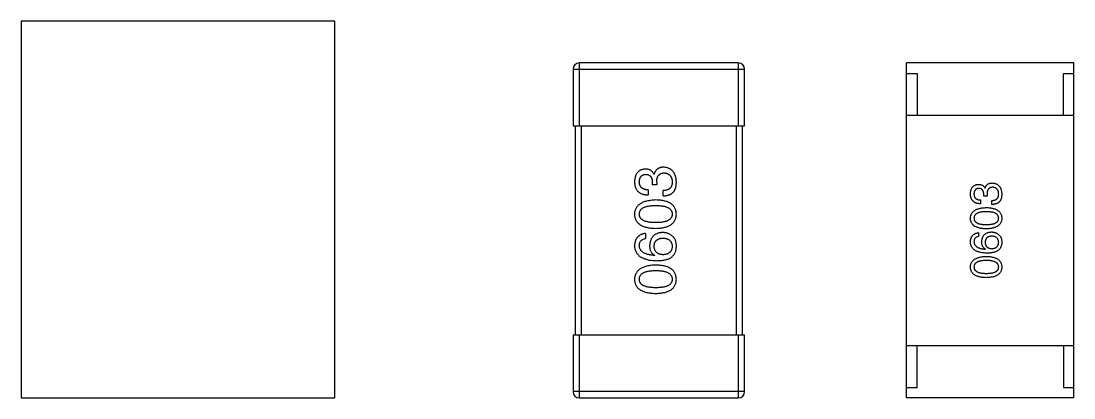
# Model space of a CAD drawing. Header units: millimetres. Extents: x 573 to 698, y 194 to 280.
# Drawn here: x 643.16 to 648.2, y 253.66 to 255.46 of the extents above; entities that cross this region are included whole.
import ezdxf

# ---------------------------------------------------------------- set-up
doc = ezdxf.new("R2010")
doc.units = ezdxf.units.MM
doc.header["$LTSCALE"] = 30.734
doc.layers.get('0').update_dxf_attribs({"linetype": 'CONTINUOUS'})

msp = doc.modelspace()

# ---------------------------------------------------------------- linework, layer by layer
at = {"color": 7, "linetype": 'Continuous'}
for p, q in [((643.161, 255.4557), (643.161, 253.6557)), ((644.661, 255.4557), (643.161, 255.4557)), ((644.661, 253.6557), (644.661, 255.4557)), ((645.831, 254.9558), (645.831, 255.2558)), ((646.591, 255.2558), (645.831, 255.2558)), ((646.591, 255.2558), (646.591, 254.9558)), ((647.3961, 253.6559), (647.3961, 255.2559)), ((648.1961, 255.2559), (647.3961, 255.2559)), ((648.1961, 253.6559), (648.1961, 255.2559)), ((645.801, 255.2258), (645.801, 254.9558)), ((645.801, 255.2258), (646.621, 255.2258)), ((646.621, 254.9558), (646.621, 255.2258)), ((647.3961, 255.2059), (647.4461, 255.2059)), ((647.4461, 255.2059), (647.4461, 255.0059)), ((648.1461, 255.0059), (648.1461, 255.2059)), ((648.1461, 255.2059), (648.1961, 255.2059)), ((647.3961, 255.0059), (648.1961, 255.0059)), ((645.801, 254.9558), (646.621, 254.9558)), ((645.811, 254.9558), (645.811, 253.9558)), ((645.841, 253.9558), (645.841, 254.9558)), ((646.581, 254.9558), (646.581, 253.9558)), ((646.611, 253.9558), (646.611, 254.9558)), ((646.1876, 254.7249), (646.1887, 254.7249)), ((646.18, 254.6735), (646.18, 254.6866)), ((646.2007, 254.6735), (646.18, 254.6735)), ((646.2007, 254.6855), (646.2007, 254.6735)), ((646.1592, 254.6495), (646.1592, 254.6254)), ((646.2313, 254.6211), (646.2313, 254.6462)), ((647.7648, 254.6192), (647.7648, 254.629)), ((647.7706, 254.6577), (647.7714, 254.6577)), ((647.7804, 254.6282), (647.7804, 254.6192)), ((647.7493, 254.6012), (647.7493, 254.5831)), ((647.7804, 254.6192), (647.7648, 254.6192)), ((647.8034, 254.5798), (647.8034, 254.5987)), ((646.1472, 254.4413), (646.1472, 254.4173)), ((647.7402, 254.4451), (647.7402, 254.427)), ((646.1909, 254.3375), (646.1898, 254.3364)), ((647.7722, 254.3664), (647.773, 254.3672)), ((645.801, 253.9558), (645.801, 253.6858)), ((646.621, 253.9558), (645.801, 253.9558)), ((645.831, 253.6558), (645.831, 253.9558)), ((646.591, 253.9558), (646.591, 253.6558)), ((646.621, 253.6858), (646.621, 253.9558)), ((647.3961, 253.9059), (648.1961, 253.9059)), ((647.4461, 253.7059), (647.4461, 253.9059)), ((648.1461, 253.9059), (648.1461, 253.7059)), ((646.621, 253.6858), (645.801, 253.6858)), ((647.3961, 253.7059), (647.4461, 253.7059)), ((648.1461, 253.7059), (648.1961, 253.7059)), ((643.161, 253.6557), (644.661, 253.6557)), ((645.831, 253.6558), (646.591, 253.6558)), ((648.1961, 253.6559), (647.3961, 253.6559))]:
    msp.add_line(p, q, dxfattribs=at)
for centre, start, end in [((645.831, 255.2258), 90, 180), ((646.591, 255.2258), 0, 90), ((645.831, 253.6858), 180, 270), ((646.591, 253.6858), 270, 0)]:
    msp.add_arc(centre, 0.03, start, end, dxfattribs=at)
for points, knots in [([(646.1461, 254.7489), (646.1441, 254.7488), (646.1402, 254.7484), (646.1346, 254.7474), (646.1293, 254.7459), (646.1244, 254.7441), (646.1199, 254.7417), (646.1158, 254.739), (646.112, 254.7359), (646.1085, 254.7323), (646.1055, 254.7283), (646.1029, 254.7239), (646.1005, 254.7191), (646.0987, 254.7138), (646.0971, 254.7082), (646.0959, 254.7021), (646.095, 254.6956), (646.0948, 254.6911), (646.0947, 254.6888)], [0, 0, 0, 0, 0.067521, 0.132139, 0.193339, 0.252064, 0.309083, 0.364848, 0.420021, 0.475612, 0.532002, 0.589602, 0.649896, 0.712634, 0.778603, 0.848416, 0.922155, 1, 1, 1, 1]), ([(646.1177, 254.6877), (646.1177, 254.6891), (646.1178, 254.6918), (646.1183, 254.6956), (646.119, 254.6993), (646.1199, 254.7026), (646.121, 254.7058), (646.1224, 254.7087), (646.124, 254.7113), (646.1258, 254.7137), (646.1278, 254.7159), (646.1301, 254.7177), (646.1326, 254.7194), (646.1353, 254.7208), (646.1382, 254.7219), (646.1414, 254.7228), (646.1447, 254.7234), (646.1471, 254.7237), (646.1483, 254.7238)], [0, 0, 0, 0, 0.078051, 0.151197, 0.220412, 0.286742, 0.34933, 0.409464, 0.467368, 0.52298, 0.578639, 0.633998, 0.690142, 0.746855, 0.805868, 0.867776, 0.932345, 1, 1, 1, 1]), ([(646.1876, 254.7249), (646.1866, 254.7268), (646.1848, 254.7305), (646.1811, 254.7355), (646.1767, 254.7397), (646.1718, 254.7431), (646.1662, 254.7457), (646.16, 254.7476), (646.1533, 254.7487), (646.1485, 254.7489), (646.1461, 254.7489)], [0, 0, 0, 0, 0.125227, 0.244792, 0.361427, 0.478215, 0.59667, 0.722058, 0.856314, 1, 1, 1, 1]), ([(646.1483, 254.7238), (646.1495, 254.7237), (646.1519, 254.7236), (646.1554, 254.723), (646.1587, 254.7222), (646.1617, 254.7211), (646.1645, 254.7198), (646.1671, 254.7181), (646.1694, 254.7162), (646.1716, 254.714), (646.1734, 254.7115), (646.175, 254.7087), (646.1765, 254.7057), (646.1776, 254.7024), (646.1785, 254.6989), (646.1793, 254.695), (646.1798, 254.6909), (646.1799, 254.6881), (646.18, 254.6866)], [0, 0, 0, 0, 0.067741, 0.131599, 0.192143, 0.249977, 0.306453, 0.361639, 0.416449, 0.471489, 0.527582, 0.584873, 0.644974, 0.70814, 0.77492, 0.845909, 0.920585, 1, 1, 1, 1]), ([(646.2335, 254.7577), (646.2321, 254.7576), (646.2293, 254.7576), (646.2252, 254.7572), (646.2213, 254.7566), (646.2176, 254.7556), (646.2141, 254.7545), (646.2108, 254.7531), (646.2077, 254.7514), (646.2048, 254.7495), (646.2021, 254.7473), (646.1996, 254.7449), (646.1973, 254.7422), (646.1951, 254.7392), (646.1932, 254.736), (646.1914, 254.7325), (646.19, 254.7288), (646.1891, 254.7262), (646.1887, 254.7249)], [0, 0, 0, 0, 0.071215, 0.138707, 0.20396, 0.266995, 0.327734, 0.387609, 0.445602, 0.503345, 0.561136, 0.618597, 0.677672, 0.738255, 0.799989, 0.863961, 0.930555, 1, 1, 1, 1]), ([(646.2007, 254.6855), (646.2007, 254.6873), (646.2008, 254.6908), (646.2012, 254.6959), (646.2019, 254.7007), (646.2029, 254.7051), (646.2041, 254.7091), (646.2057, 254.7128), (646.2076, 254.7162), (646.2097, 254.7192), (646.2121, 254.7218), (646.2148, 254.7241), (646.2177, 254.7261), (646.221, 254.7276), (646.2246, 254.7288), (646.2284, 254.7297), (646.2325, 254.7303), (646.2353, 254.7303), (646.2368, 254.7303)], [0, 0, 0, 0, 0.082495, 0.159728, 0.232496, 0.300725, 0.365163, 0.425859, 0.483728, 0.538892, 0.592921, 0.646195, 0.699968, 0.754746, 0.811387, 0.870806, 0.933482, 1, 1, 1, 1]), ([(646.2947, 254.6866), (646.2946, 254.6894), (646.2943, 254.6947), (646.2934, 254.7024), (646.292, 254.7097), (646.2902, 254.7164), (646.2879, 254.7226), (646.2852, 254.7284), (646.282, 254.7336), (646.2784, 254.7383), (646.2743, 254.7425), (646.2698, 254.7462), (646.2649, 254.7495), (646.2594, 254.7521), (646.2536, 254.7543), (646.2473, 254.756), (646.2406, 254.7572), (646.2359, 254.7575), (646.2335, 254.7577)], [0, 0, 0, 0, 0.078078, 0.151942, 0.221594, 0.28726, 0.350176, 0.409768, 0.467648, 0.523784, 0.578904, 0.634014, 0.689819, 0.746826, 0.805875, 0.867063, 0.931764, 1, 1, 1, 1]), ([(646.2368, 254.7303), (646.2382, 254.7302), (646.2411, 254.73), (646.2452, 254.7293), (646.2491, 254.7283), (646.2527, 254.7269), (646.256, 254.7253), (646.2591, 254.7234), (646.2619, 254.7211), (646.2645, 254.7186), (646.2667, 254.7158), (646.2687, 254.7126), (646.2705, 254.7092), (646.2719, 254.7055), (646.2731, 254.7015), (646.274, 254.6972), (646.2747, 254.6925), (646.2749, 254.6894), (646.275, 254.6877)], [0, 0, 0, 0, 0.068514, 0.133941, 0.195994, 0.255362, 0.312994, 0.369441, 0.424687, 0.480522, 0.537148, 0.594801, 0.654411, 0.716817, 0.781981, 0.850498, 0.923306, 1, 1, 1, 1]), ([(646.0947, 254.6888), (646.0948, 254.6863), (646.0949, 254.6814), (646.0959, 254.6743), (646.0972, 254.6677), (646.099, 254.6616), (646.1013, 254.6559), (646.1042, 254.6507), (646.1075, 254.646), (646.1113, 254.6417), (646.1156, 254.638), (646.1204, 254.6347), (646.1257, 254.632), (646.1314, 254.6297), (646.1377, 254.6279), (646.1444, 254.6265), (646.1516, 254.6257), (646.1566, 254.6255), (646.1592, 254.6254)], [0, 0, 0, 0, 0.073232, 0.142595, 0.207997, 0.270074, 0.329156, 0.386529, 0.441846, 0.496976, 0.551877, 0.607941, 0.665637, 0.725446, 0.788542, 0.855101, 0.925196, 1, 1, 1, 1]), ([(646.1592, 254.6495), (646.1575, 254.6495), (646.1543, 254.6497), (646.1495, 254.6503), (646.1451, 254.651), (646.1411, 254.6522), (646.1373, 254.6536), (646.1339, 254.6553), (646.1308, 254.6573), (646.128, 254.6595), (646.1255, 254.6621), (646.1234, 254.6649), (646.1216, 254.668), (646.1202, 254.6714), (646.119, 254.6751), (646.1182, 254.6791), (646.1177, 254.6833), (646.1177, 254.6862), (646.1177, 254.6877)], [0, 0, 0, 0, 0.078134, 0.15164, 0.221358, 0.286689, 0.348614, 0.407697, 0.464247, 0.520153, 0.574432, 0.629291, 0.684538, 0.742032, 0.801329, 0.863637, 0.930123, 1, 1, 1, 1]), ([(646.275, 254.6877), (646.275, 254.6861), (646.275, 254.6829), (646.2744, 254.6783), (646.2736, 254.674), (646.2724, 254.67), (646.2709, 254.6663), (646.269, 254.6629), (646.2667, 254.6598), (646.2642, 254.657), (646.2612, 254.6546), (646.258, 254.6525), (646.2543, 254.6506), (646.2504, 254.6491), (646.2461, 254.6479), (646.2415, 254.647), (646.2365, 254.6464), (646.2331, 254.6463), (646.2313, 254.6462)], [0, 0, 0, 0, 0.071272, 0.13882, 0.201858, 0.262757, 0.320043, 0.376709, 0.431462, 0.486034, 0.541209, 0.597703, 0.65589, 0.717768, 0.782056, 0.850407, 0.92277, 1, 1, 1, 1]), ([(646.2881, 254.6506), (646.2887, 254.6517), (646.2898, 254.654), (646.2911, 254.6578), (646.2922, 254.6618), (646.2931, 254.6662), (646.2938, 254.6709), (646.2944, 254.6759), (646.2946, 254.6811), (646.2947, 254.6848), (646.2947, 254.6866)], [0, 0, 0, 0, 0.101955, 0.208983, 0.322698, 0.44339, 0.570851, 0.70629, 0.84885, 1, 1, 1, 1]), ([(647.7009, 254.6307), (647.701, 254.6324), (647.7011, 254.6357), (647.7018, 254.6406), (647.7027, 254.6452), (647.7039, 254.6494), (647.7053, 254.6533), (647.707, 254.657), (647.709, 254.6603), (647.7113, 254.6633), (647.7138, 254.666), (647.7167, 254.6683), (647.7198, 254.6703), (647.7232, 254.6721), (647.7269, 254.6735), (647.7308, 254.6746), (647.735, 254.6754), (647.7379, 254.6756), (647.7394, 254.6757)], [0, 0, 0, 0, 0.077845, 0.151584, 0.221397, 0.287366, 0.350104, 0.410398, 0.467998, 0.524388, 0.579979, 0.635152, 0.690917, 0.747936, 0.806661, 0.867861, 0.932479, 1, 1, 1, 1]), ([(647.7394, 254.6757), (647.7413, 254.6757), (647.7448, 254.6756), (647.7499, 254.6748), (647.7545, 254.6733), (647.7587, 254.6714), (647.7624, 254.6688), (647.7657, 254.6657), (647.7684, 254.6619), (647.7698, 254.6591), (647.7706, 254.6577)], [0, 0, 0, 0, 0.143686, 0.277942, 0.40333, 0.521785, 0.638573, 0.755208, 0.874773, 1, 1, 1, 1]), ([(647.7714, 254.6577), (647.7717, 254.6587), (647.7723, 254.6607), (647.7734, 254.6635), (647.7748, 254.666), (647.7762, 254.6685), (647.7778, 254.6707), (647.7795, 254.6727), (647.7814, 254.6746), (647.7834, 254.6762), (647.7856, 254.6776), (647.788, 254.6789), (647.7904, 254.6799), (647.7931, 254.6808), (647.7958, 254.6815), (647.7988, 254.6819), (647.8018, 254.6823), (647.8039, 254.6823), (647.805, 254.6823)], [0, 0, 0, 0, 0.069445, 0.136039, 0.200011, 0.261745, 0.322328, 0.381403, 0.438864, 0.496655, 0.554398, 0.612391, 0.672266, 0.733005, 0.79604, 0.861293, 0.928785, 1, 1, 1, 1]), ([(647.805, 254.6823), (647.8068, 254.6822), (647.8103, 254.6819), (647.8153, 254.681), (647.8201, 254.6798), (647.8244, 254.6781), (647.8285, 254.6761), (647.8322, 254.6737), (647.8356, 254.6709), (647.8387, 254.6678), (647.8414, 254.6642), (647.8438, 254.6603), (647.8458, 254.656), (647.8475, 254.6513), (647.8489, 254.6463), (647.8499, 254.6409), (647.8506, 254.6351), (647.8508, 254.6311), (647.8509, 254.629)], [0, 0, 0, 0, 0.068236, 0.132937, 0.194125, 0.253174, 0.310181, 0.365986, 0.421096, 0.476216, 0.532352, 0.590232, 0.649824, 0.71274, 0.778406, 0.848058, 0.921922, 1, 1, 1, 1]), ([(646.2313, 254.6211), (646.2331, 254.6211), (646.2366, 254.6212), (646.2417, 254.6217), (646.2466, 254.6224), (646.2512, 254.6233), (646.2556, 254.6244), (646.2598, 254.6256), (646.2637, 254.6272), (646.2674, 254.6289), (646.2708, 254.6309), (646.274, 254.633), (646.277, 254.6354), (646.2797, 254.638), (646.2822, 254.6408), (646.2844, 254.6439), (646.2865, 254.6471), (646.2876, 254.6494), (646.2881, 254.6506)], [0, 0, 0, 0, 0.078937, 0.154495, 0.226898, 0.296844, 0.363348, 0.427781, 0.48946, 0.549586, 0.607902, 0.664733, 0.720805, 0.776157, 0.831175, 0.886736, 0.943094, 1, 1, 1, 1]), ([(647.7493, 254.5831), (647.7473, 254.5832), (647.7436, 254.5833), (647.7382, 254.584), (647.7331, 254.5849), (647.7285, 254.5863), (647.7241, 254.588), (647.7202, 254.5901), (647.7166, 254.5925), (647.7133, 254.5954), (647.7105, 254.5985), (647.708, 254.6021), (647.7059, 254.606), (647.7041, 254.6102), (647.7027, 254.6148), (647.7018, 254.6198), (647.7011, 254.6251), (647.701, 254.6288), (647.7009, 254.6307)], [0, 0, 0, 0, 0.074804, 0.144899, 0.211458, 0.274554, 0.334363, 0.392059, 0.448123, 0.503024, 0.558154, 0.613471, 0.670844, 0.729926, 0.792003, 0.857405, 0.926768, 1, 1, 1, 1]), ([(647.7411, 254.6569), (647.7402, 254.6568), (647.7384, 254.6566), (647.7359, 254.6561), (647.7335, 254.6555), (647.7313, 254.6546), (647.7293, 254.6536), (647.7274, 254.6523), (647.7257, 254.6509), (647.7242, 254.6493), (647.7229, 254.6475), (647.7217, 254.6456), (647.7206, 254.6434), (647.7198, 254.641), (647.7191, 254.6385), (647.7186, 254.6358), (647.7182, 254.6329), (647.7182, 254.6309), (647.7181, 254.6298)], [0, 0, 0, 0, 0.067655, 0.132224, 0.194132, 0.253145, 0.309858, 0.366002, 0.421361, 0.47702, 0.532632, 0.590536, 0.65067, 0.713258, 0.779588, 0.848803, 0.921949, 1, 1, 1, 1]), ([(647.7181, 254.6298), (647.7181, 254.6287), (647.7182, 254.6265), (647.7185, 254.6233), (647.7191, 254.6204), (647.72, 254.6176), (647.7211, 254.6151), (647.7224, 254.6127), (647.724, 254.6106), (647.7259, 254.6087), (647.7279, 254.607), (647.7303, 254.6055), (647.7329, 254.6042), (647.7357, 254.6032), (647.7387, 254.6023), (647.742, 254.6018), (647.7456, 254.6013), (647.748, 254.6012), (647.7493, 254.6012)], [0, 0, 0, 0, 0.069877, 0.136363, 0.198671, 0.257968, 0.315462, 0.370709, 0.425568, 0.479847, 0.535753, 0.592303, 0.651386, 0.713311, 0.778642, 0.84836, 0.921866, 1, 1, 1, 1]), ([(647.7648, 254.629), (647.7648, 254.6301), (647.7647, 254.6322), (647.7643, 254.6353), (647.7638, 254.6382), (647.7631, 254.6409), (647.7622, 254.6434), (647.7611, 254.6456), (647.7599, 254.6477), (647.7585, 254.6495), (647.7569, 254.6512), (647.7552, 254.6526), (647.7532, 254.6539), (647.7511, 254.6549), (647.7489, 254.6557), (647.7464, 254.6563), (647.7438, 254.6567), (647.742, 254.6568), (647.7411, 254.6569)], [0, 0, 0, 0, 0.079415, 0.154091, 0.22508, 0.29186, 0.355026, 0.415127, 0.472418, 0.528511, 0.583551, 0.638361, 0.693547, 0.750023, 0.807857, 0.868401, 0.932259, 1, 1, 1, 1]), ([(647.8075, 254.6618), (647.8064, 254.6618), (647.8042, 254.6618), (647.8011, 254.6614), (647.7983, 254.6607), (647.7956, 254.6598), (647.7932, 254.6586), (647.7909, 254.6571), (647.7889, 254.6554), (647.7871, 254.6534), (647.7855, 254.6512), (647.7841, 254.6487), (647.783, 254.6459), (647.7821, 254.6428), (647.7813, 254.6396), (647.7808, 254.636), (647.7804, 254.6322), (647.7804, 254.6296), (647.7804, 254.6282)], [0, 0, 0, 0, 0.066518, 0.129194, 0.188613, 0.245254, 0.300032, 0.353805, 0.407079, 0.461108, 0.516272, 0.574141, 0.634837, 0.699275, 0.767504, 0.840272, 0.917505, 1, 1, 1, 1]), ([(647.8034, 254.5987), (647.8047, 254.5987), (647.8073, 254.5988), (647.811, 254.5993), (647.8144, 254.6), (647.8177, 254.6009), (647.8206, 254.602), (647.8233, 254.6034), (647.8258, 254.605), (647.828, 254.6068), (647.8299, 254.6089), (647.8316, 254.6112), (647.833, 254.6138), (647.8341, 254.6166), (647.835, 254.6195), (647.8357, 254.6228), (647.8361, 254.6262), (647.8361, 254.6286), (647.8361, 254.6298)], [0, 0, 0, 0, 0.07723, 0.149593, 0.217944, 0.282232, 0.34411, 0.402297, 0.458791, 0.513966, 0.568538, 0.623291, 0.679957, 0.737243, 0.798142, 0.86118, 0.928728, 1, 1, 1, 1]), ([(647.8361, 254.6298), (647.8361, 254.6311), (647.8359, 254.6335), (647.8354, 254.6369), (647.8347, 254.6402), (647.8338, 254.6432), (647.8327, 254.646), (647.8314, 254.6485), (647.8299, 254.6509), (647.8282, 254.653), (647.8263, 254.6549), (647.8242, 254.6566), (647.8219, 254.658), (647.8194, 254.6592), (647.8167, 254.6603), (647.8138, 254.661), (647.8107, 254.6616), (647.8085, 254.6617), (647.8075, 254.6618)], [0, 0, 0, 0, 0.076694, 0.149502, 0.218019, 0.283183, 0.345589, 0.405199, 0.462852, 0.519478, 0.575313, 0.630559, 0.687006, 0.744638, 0.804006, 0.866059, 0.931486, 1, 1, 1, 1]), ([(647.8509, 254.629), (647.8509, 254.6276), (647.8508, 254.6249), (647.8506, 254.6209), (647.8502, 254.6172), (647.8497, 254.6137), (647.849, 254.6104), (647.8482, 254.6074), (647.8472, 254.6046), (647.8464, 254.6028), (647.846, 254.602)], [0, 0, 0, 0, 0.15115, 0.29371, 0.429149, 0.55661, 0.677302, 0.791017, 0.898045, 1, 1, 1, 1]), ([(646.1963, 254.6011), (646.1923, 254.601), (646.1845, 254.6006), (646.1732, 254.5995), (646.1627, 254.5979), (646.1529, 254.5958), (646.1438, 254.5933), (646.1355, 254.5903), (646.128, 254.5868), (646.1212, 254.5827), (646.1152, 254.5782), (646.1099, 254.5733), (646.1054, 254.5678), (646.1017, 254.5618), (646.0988, 254.5554), (646.0966, 254.5485), (646.0952, 254.5411), (646.0949, 254.536), (646.0947, 254.5334)], [0, 0, 0, 0, 0.088475, 0.171606, 0.249595, 0.322626, 0.391327, 0.455765, 0.516374, 0.573675, 0.628522, 0.681161, 0.732559, 0.783563, 0.83504, 0.887639, 0.942585, 1, 1, 1, 1]), ([(646.1177, 254.5334), (646.1177, 254.5351), (646.1178, 254.5383), (646.1187, 254.5431), (646.1203, 254.5475), (646.1225, 254.5516), (646.1253, 254.5554), (646.1287, 254.5588), (646.1328, 254.5619), (646.1374, 254.5647), (646.1427, 254.5671), (646.1485, 254.5692), (646.155, 254.571), (646.1621, 254.5724), (646.1698, 254.5735), (646.1781, 254.5743), (646.187, 254.5748), (646.1932, 254.5749), (646.1963, 254.5749)], [0, 0, 0, 0, 0.050604, 0.098688, 0.145699, 0.191791, 0.238625, 0.286717, 0.337546, 0.391814, 0.449755, 0.512106, 0.579685, 0.652048, 0.730262, 0.814146, 0.904281, 1, 1, 1, 1]), ([(646.2947, 254.5334), (646.2946, 254.536), (646.2943, 254.5412), (646.2931, 254.5487), (646.291, 254.5557), (646.2883, 254.5622), (646.2848, 254.5683), (646.2805, 254.5738), (646.2754, 254.5788), (646.2696, 254.5833), (646.263, 254.5873), (646.2557, 254.5907), (646.2476, 254.5937), (646.2388, 254.5962), (646.2293, 254.5983), (646.2189, 254.5997), (646.2079, 254.6007), (646.2003, 254.601), (646.1963, 254.6011)], [0, 0, 0, 0, 0.059134, 0.115603, 0.169236, 0.221572, 0.273254, 0.32474, 0.377319, 0.431815, 0.488555, 0.548609, 0.612242, 0.680182, 0.75251, 0.829782, 0.91231, 1, 1, 1, 1]), ([(646.1963, 254.5749), (646.1995, 254.5749), (646.2056, 254.5748), (646.2144, 254.5743), (646.2226, 254.5735), (646.2302, 254.5724), (646.2372, 254.571), (646.2437, 254.5692), (646.2495, 254.5671), (646.2548, 254.5647), (646.2594, 254.5619), (646.2635, 254.5588), (646.267, 254.5554), (646.2698, 254.5516), (646.272, 254.5475), (646.2737, 254.5431), (646.2747, 254.5383), (646.2749, 254.5351), (646.275, 254.5334)], [0, 0, 0, 0, 0.094834, 0.184067, 0.267029, 0.344713, 0.417334, 0.484367, 0.546941, 0.604717, 0.65953, 0.710539, 0.759381, 0.806382, 0.853027, 0.900623, 0.949121, 1, 1, 1, 1]), ([(647.846, 254.602), (647.8456, 254.6011), (647.8447, 254.5994), (647.8432, 254.597), (647.8415, 254.5947), (647.8397, 254.5926), (647.8376, 254.5906), (647.8354, 254.5888), (647.833, 254.5872), (647.8304, 254.5857), (647.8276, 254.5845), (647.8247, 254.5833), (647.8216, 254.5823), (647.8183, 254.5815), (647.8148, 254.5808), (647.8111, 254.5803), (647.8073, 254.58), (647.8047, 254.5799), (647.8034, 254.5798)], [0, 0, 0, 0, 0.056906, 0.113264, 0.168825, 0.223843, 0.279195, 0.335267, 0.392098, 0.450414, 0.51054, 0.572219, 0.636652, 0.703156, 0.773102, 0.845505, 0.921063, 1, 1, 1, 1]), ([(646.0947, 254.5334), (646.0948, 254.5307), (646.0951, 254.5255), (646.0963, 254.518), (646.0985, 254.511), (646.1013, 254.5045), (646.105, 254.4985), (646.1094, 254.493), (646.1147, 254.488), (646.1207, 254.4835), (646.1275, 254.4795), (646.135, 254.476), (646.1434, 254.473), (646.1525, 254.4705), (646.1623, 254.4685), (646.173, 254.467), (646.1844, 254.466), (646.1923, 254.4658), (646.1963, 254.4656)], [0, 0, 0, 0, 0.057911, 0.113262, 0.165956, 0.217443, 0.268511, 0.319665, 0.372, 0.426129, 0.483365, 0.543779, 0.607756, 0.676562, 0.749704, 0.827713, 0.911177, 1, 1, 1, 1]), ([(646.1963, 254.4929), (646.1932, 254.493), (646.187, 254.493), (646.1781, 254.4935), (646.1698, 254.4943), (646.1621, 254.4953), (646.155, 254.4968), (646.1485, 254.4985), (646.1427, 254.5005), (646.1374, 254.5029), (646.1328, 254.5056), (646.1287, 254.5086), (646.1253, 254.5119), (646.1225, 254.5156), (646.1203, 254.5196), (646.1187, 254.5239), (646.1178, 254.5286), (646.1177, 254.5317), (646.1177, 254.5334)], [0, 0, 0, 0, 0.096452, 0.187278, 0.271765, 0.350519, 0.423437, 0.491321, 0.554011, 0.612224, 0.666281, 0.717003, 0.764884, 0.811423, 0.856783, 0.902993, 0.950236, 1, 1, 1, 1]), ([(646.1963, 254.4656), (646.2003, 254.4658), (646.2079, 254.466), (646.2189, 254.467), (646.2293, 254.4685), (646.2388, 254.4705), (646.2476, 254.473), (646.2557, 254.476), (646.263, 254.4795), (646.2695, 254.4835), (646.2754, 254.488), (646.2805, 254.493), (646.2848, 254.4985), (646.2883, 254.5045), (646.291, 254.511), (646.2931, 254.518), (646.2943, 254.5256), (646.2946, 254.5307), (646.2947, 254.5334)], [0, 0, 0, 0, 0.087693, 0.170223, 0.247496, 0.319826, 0.387768, 0.451403, 0.511459, 0.568358, 0.622671, 0.675251, 0.726739, 0.778422, 0.830759, 0.884394, 0.940865, 1, 1, 1, 1]), ([(646.275, 254.5334), (646.275, 254.5317), (646.2748, 254.5286), (646.2739, 254.5239), (646.2724, 254.5196), (646.2702, 254.5156), (646.2674, 254.5119), (646.264, 254.5086), (646.2599, 254.5056), (646.2553, 254.5029), (646.25, 254.5005), (646.2442, 254.4985), (646.2377, 254.4968), (646.2306, 254.4953), (646.2229, 254.4943), (646.2146, 254.4935), (646.2057, 254.493), (646.1995, 254.493), (646.1963, 254.4929)], [0, 0, 0, 0, 0.049766, 0.097012, 0.143225, 0.188786, 0.235079, 0.282962, 0.333687, 0.387747, 0.445963, 0.508657, 0.576545, 0.649868, 0.72822, 0.812712, 0.903543, 1, 1, 1, 1]), ([(647.7009, 254.5141), (647.701, 254.516), (647.7012, 254.5199), (647.7023, 254.5254), (647.704, 254.5306), (647.7062, 254.5354), (647.7089, 254.5399), (647.7123, 254.544), (647.7163, 254.5477), (647.7208, 254.5511), (647.7259, 254.5541), (647.7315, 254.5568), (647.7377, 254.559), (647.7445, 254.5609), (647.7519, 254.5625), (647.7598, 254.5637), (647.7683, 254.5645), (647.7741, 254.5648), (647.7771, 254.5649)], [0, 0, 0, 0, 0.057415, 0.112361, 0.16496, 0.216437, 0.267441, 0.318839, 0.371478, 0.426325, 0.483626, 0.544235, 0.608673, 0.677374, 0.750405, 0.828394, 0.911525, 1, 1, 1, 1]), ([(647.7771, 254.5452), (647.7747, 254.5452), (647.7701, 254.5452), (647.7634, 254.5448), (647.7572, 254.5442), (647.7514, 254.5434), (647.7461, 254.5423), (647.7413, 254.541), (647.7369, 254.5394), (647.7329, 254.5376), (647.7294, 254.5355), (647.7264, 254.5332), (647.7238, 254.5306), (647.7217, 254.5278), (647.7201, 254.5247), (647.7189, 254.5214), (647.7183, 254.5178), (647.7182, 254.5153), (647.7181, 254.5141)], [0, 0, 0, 0, 0.095719, 0.185854, 0.269738, 0.347952, 0.420315, 0.487894, 0.550245, 0.608186, 0.662454, 0.713283, 0.761375, 0.808209, 0.854301, 0.901312, 0.949396, 1, 1, 1, 1]), ([(647.7771, 254.5649), (647.7801, 254.5648), (647.7858, 254.5646), (647.7941, 254.5638), (647.8018, 254.5627), (647.809, 254.5612), (647.8156, 254.5594), (647.8216, 254.5571), (647.8271, 254.5545), (647.832, 254.5515), (647.8364, 254.5482), (647.8402, 254.5444), (647.8434, 254.5403), (647.8461, 254.5357), (647.8482, 254.5308), (647.8497, 254.5256), (647.8506, 254.52), (647.8508, 254.5161), (647.8509, 254.5141)], [0, 0, 0, 0, 0.08769, 0.170218, 0.24749, 0.319818, 0.387758, 0.451391, 0.511445, 0.568185, 0.622681, 0.67526, 0.726746, 0.778428, 0.830764, 0.884397, 0.940866, 1, 1, 1, 1]), ([(647.8361, 254.5141), (647.8361, 254.5153), (647.8359, 254.5178), (647.8351, 254.5214), (647.8339, 254.5247), (647.8322, 254.5278), (647.8301, 254.5306), (647.8275, 254.5332), (647.8244, 254.5355), (647.8209, 254.5376), (647.817, 254.5394), (647.8126, 254.5409), (647.8078, 254.5423), (647.8025, 254.5434), (647.7968, 254.5442), (647.7906, 254.5448), (647.784, 254.5452), (647.7795, 254.5452), (647.7771, 254.5452)], [0, 0, 0, 0, 0.050879, 0.099377, 0.146973, 0.193618, 0.240619, 0.289461, 0.34047, 0.395283, 0.453059, 0.515633, 0.582666, 0.655287, 0.732971, 0.815933, 0.905166, 1, 1, 1, 1]), ([(647.7771, 254.4633), (647.7741, 254.4634), (647.7682, 254.4636), (647.7596, 254.4643), (647.7516, 254.4654), (647.7442, 254.467), (647.7374, 254.4688), (647.7312, 254.4711), (647.7255, 254.4737), (647.7204, 254.4767), (647.7159, 254.48), (647.712, 254.4838), (647.7086, 254.4879), (647.7058, 254.4924), (647.7037, 254.4973), (647.7021, 254.5026), (647.7012, 254.5082), (647.701, 254.5121), (647.7009, 254.5141)], [0, 0, 0, 0, 0.088823, 0.172287, 0.250296, 0.323438, 0.392244, 0.456221, 0.516635, 0.573871, 0.628, 0.680335, 0.731489, 0.782557, 0.834044, 0.886738, 0.942089, 1, 1, 1, 1]), ([(647.7181, 254.5141), (647.7182, 254.5129), (647.7183, 254.5105), (647.7189, 254.507), (647.7201, 254.5037), (647.7217, 254.5007), (647.7238, 254.498), (647.7264, 254.4955), (647.7294, 254.4932), (647.7329, 254.4912), (647.7369, 254.4895), (647.7413, 254.4879), (647.7461, 254.4867), (647.7514, 254.4855), (647.7572, 254.4848), (647.7634, 254.4842), (647.7701, 254.4838), (647.7747, 254.4838), (647.7771, 254.4838)], [0, 0, 0, 0, 0.049764, 0.097007, 0.143217, 0.188577, 0.235116, 0.282997, 0.333719, 0.387776, 0.445989, 0.508679, 0.576563, 0.649481, 0.728235, 0.812722, 0.903548, 1, 1, 1, 1]), ([(647.7771, 254.4838), (647.7795, 254.4838), (647.7841, 254.4838), (647.7908, 254.4842), (647.797, 254.4848), (647.8028, 254.4856), (647.8081, 254.4867), (647.813, 254.4879), (647.8174, 254.4895), (647.8213, 254.4912), (647.8248, 254.4932), (647.8279, 254.4955), (647.8304, 254.498), (647.8325, 254.5008), (647.8342, 254.5037), (647.8353, 254.507), (647.836, 254.5105), (647.8361, 254.5129), (647.8361, 254.5141)], [0, 0, 0, 0, 0.096457, 0.187288, 0.27178, 0.350132, 0.423455, 0.491343, 0.554037, 0.612253, 0.666313, 0.717038, 0.764921, 0.811214, 0.856775, 0.902988, 0.950234, 1, 1, 1, 1]), ([(647.8509, 254.5141), (647.8508, 254.5121), (647.8506, 254.5082), (647.8497, 254.5026), (647.8482, 254.4973), (647.8461, 254.4924), (647.8434, 254.4879), (647.8402, 254.4838), (647.8364, 254.48), (647.832, 254.4767), (647.8271, 254.4737), (647.8216, 254.4711), (647.8156, 254.4688), (647.809, 254.467), (647.8018, 254.4654), (647.7941, 254.4643), (647.7858, 254.4636), (647.7801, 254.4634), (647.7771, 254.4633)], [0, 0, 0, 0, 0.059135, 0.115606, 0.169241, 0.221578, 0.273261, 0.324749, 0.377329, 0.431642, 0.488541, 0.548597, 0.612232, 0.680174, 0.752504, 0.829777, 0.912307, 1, 1, 1, 1]), ([(646.1472, 254.4413), (646.1452, 254.4411), (646.1413, 254.4406), (646.1357, 254.4393), (646.1304, 254.4378), (646.1254, 254.4358), (646.1209, 254.4334), (646.1167, 254.4307), (646.1129, 254.4276), (646.1094, 254.4242), (646.1063, 254.4203), (646.1035, 254.4162), (646.1011, 254.4116), (646.0991, 254.4067), (646.0974, 254.4014), (646.0962, 254.3957), (646.0952, 254.3897), (646.0949, 254.3855), (646.0947, 254.3834)], [0, 0, 0, 0, 0.06947, 0.136096, 0.199592, 0.260665, 0.319672, 0.377156, 0.433415, 0.489984, 0.546535, 0.604276, 0.663499, 0.725182, 0.788953, 0.855683, 0.926216, 1, 1, 1, 1]), ([(646.2291, 254.4457), (646.2268, 254.4456), (646.2222, 254.4453), (646.2156, 254.4443), (646.2094, 254.4429), (646.2036, 254.4411), (646.1982, 254.4388), (646.1932, 254.436), (646.1886, 254.4328), (646.1845, 254.4291), (646.1808, 254.4249), (646.1775, 254.4204), (646.1747, 254.4153), (646.1723, 254.4098), (646.1702, 254.4038), (646.1687, 254.3974), (646.1675, 254.3906), (646.1671, 254.3858), (646.1668, 254.3834)], [0, 0, 0, 0, 0.071527, 0.139094, 0.20346, 0.264939, 0.323904, 0.381383, 0.437591, 0.493343, 0.549401, 0.606085, 0.664838, 0.725424, 0.788712, 0.855452, 0.925772, 1, 1, 1, 1]), ([(646.2783, 254.426), (646.2766, 254.4276), (646.2731, 254.4307), (646.2676, 254.4347), (646.2617, 254.4381), (646.2557, 254.4409), (646.2494, 254.4431), (646.2428, 254.4446), (646.2361, 254.4455), (646.2315, 254.4456), (646.2291, 254.4457)], [0, 0, 0, 0, 0.129393, 0.255335, 0.378531, 0.500878, 0.622934, 0.746191, 0.87096, 1, 1, 1, 1]), ([(646.2947, 254.3769), (646.2948, 254.3797), (646.2948, 254.3851), (646.2942, 254.3929), (646.2931, 254.4), (646.2913, 254.4065), (646.289, 254.4124), (646.286, 254.4176), (646.2826, 254.4223), (646.2797, 254.4248), (646.2783, 254.426)], [0, 0, 0, 0, 0.156782, 0.301945, 0.436395, 0.561474, 0.678489, 0.78853, 0.894967, 1, 1, 1, 1]), ([(647.7009, 254.4016), (647.701, 254.4032), (647.7013, 254.4063), (647.702, 254.4108), (647.7029, 254.4151), (647.7042, 254.419), (647.7057, 254.4227), (647.7075, 254.4262), (647.7096, 254.4293), (647.7119, 254.4322), (647.7145, 254.4348), (647.7174, 254.4371), (647.7205, 254.4391), (647.724, 254.4409), (647.7276, 254.4424), (647.7316, 254.4435), (647.7358, 254.4445), (647.7387, 254.4449), (647.7402, 254.4451)], [0, 0, 0, 0, 0.073784, 0.144317, 0.211047, 0.274818, 0.336501, 0.395724, 0.453465, 0.510016, 0.566585, 0.622844, 0.680328, 0.739335, 0.800408, 0.863904, 0.93053, 1, 1, 1, 1]), ([(647.7402, 254.427), (647.7385, 254.4266), (647.7352, 254.4259), (647.7306, 254.4241), (647.7267, 254.4217), (647.7235, 254.4187), (647.7211, 254.4152), (647.7194, 254.4111), (647.7183, 254.4066), (647.7182, 254.4033), (647.7181, 254.4016)], [0, 0, 0, 0, 0.1439, 0.274233, 0.394478, 0.509388, 0.621911, 0.738504, 0.863414, 1, 1, 1, 1]), ([(647.755, 254.4016), (647.7552, 254.4034), (647.7555, 254.407), (647.7564, 254.4121), (647.7575, 254.4169), (647.7591, 254.4214), (647.7609, 254.4255), (647.763, 254.4293), (647.7655, 254.4328), (647.7683, 254.4359), (647.7713, 254.4387), (647.7748, 254.4411), (647.7785, 254.4432), (647.7825, 254.4449), (647.7869, 254.4462), (647.7915, 254.4473), (647.7965, 254.4481), (647.8, 254.4482), (647.8017, 254.4483)], [0, 0, 0, 0, 0.074228, 0.144548, 0.211288, 0.274576, 0.335162, 0.393915, 0.450599, 0.506657, 0.562409, 0.618617, 0.676096, 0.735061, 0.79654, 0.860906, 0.928473, 1, 1, 1, 1]), ([(647.8025, 254.4287), (647.8013, 254.4286), (647.7989, 254.4284), (647.7955, 254.4279), (647.7922, 254.4272), (647.7892, 254.4263), (647.7865, 254.4251), (647.7839, 254.4238), (647.7816, 254.4222), (647.7795, 254.4205), (647.7777, 254.4185), (647.7761, 254.4164), (647.7747, 254.414), (647.7736, 254.4114), (647.7727, 254.4086), (647.772, 254.4057), (647.7715, 254.4025), (647.7714, 254.4003), (647.7714, 254.3991)], [0, 0, 0, 0, 0.076288, 0.14871, 0.216387, 0.281386, 0.342528, 0.402111, 0.4591, 0.514852, 0.569974, 0.625644, 0.682226, 0.740156, 0.800362, 0.863471, 0.930116, 1, 1, 1, 1]), ([(647.8017, 254.4483), (647.8035, 254.4483), (647.8069, 254.4482), (647.812, 254.4475), (647.8169, 254.4463), (647.8216, 254.4447), (647.8262, 254.4426), (647.8305, 254.4401), (647.8347, 254.4371), (647.8373, 254.4348), (647.8386, 254.4336)], [0, 0, 0, 0, 0.12904, 0.253809, 0.377066, 0.499122, 0.621469, 0.744665, 0.870607, 1, 1, 1, 1]), ([(647.8361, 254.4), (647.836, 254.4011), (647.8359, 254.4032), (647.8353, 254.4063), (647.8345, 254.4092), (647.8335, 254.4119), (647.8322, 254.4144), (647.8307, 254.4167), (647.8289, 254.4188), (647.8269, 254.4207), (647.8247, 254.4224), (647.8222, 254.4239), (647.8195, 254.4252), (647.8166, 254.4263), (647.8134, 254.4272), (647.81, 254.4279), (647.8064, 254.4284), (647.8038, 254.4286), (647.8025, 254.4287)], [0, 0, 0, 0, 0.066682, 0.130303, 0.190802, 0.248749, 0.30534, 0.361219, 0.415721, 0.471765, 0.528279, 0.586428, 0.64659, 0.710143, 0.776461, 0.846692, 0.921137, 1, 1, 1, 1]), ([(647.8386, 254.4336), (647.8397, 254.4326), (647.8418, 254.4307), (647.8444, 254.4273), (647.8466, 254.4234), (647.8483, 254.419), (647.8497, 254.4141), (647.8505, 254.4087), (647.851, 254.4029), (647.8509, 254.3988), (647.8509, 254.3967)], [0, 0, 0, 0, 0.105033, 0.21147, 0.321511, 0.438526, 0.563605, 0.698055, 0.843218, 1, 1, 1, 1]), ([(646.0947, 254.3834), (646.0949, 254.3806), (646.0952, 254.3751), (646.0967, 254.3671), (646.0989, 254.3596), (646.102, 254.3526), (646.1059, 254.3462), (646.1106, 254.3403), (646.116, 254.335), (646.1223, 254.3302), (646.1294, 254.326), (646.1372, 254.3223), (646.1459, 254.3191), (646.1553, 254.3165), (646.1655, 254.3143), (646.1766, 254.3128), (646.1884, 254.3117), (646.1965, 254.3114), (646.2007, 254.3113)], [0, 0, 0, 0, 0.058957, 0.115262, 0.16907, 0.221312, 0.273147, 0.324961, 0.377649, 0.432026, 0.488925, 0.549039, 0.612912, 0.680653, 0.753056, 0.830314, 0.912483, 1, 1, 1, 1]), ([(646.1177, 254.3834), (646.1177, 254.3857), (646.1179, 254.39), (646.1193, 254.3961), (646.1216, 254.4015), (646.1249, 254.4062), (646.1292, 254.4102), (646.1343, 254.4134), (646.1404, 254.4158), (646.1448, 254.4168), (646.1472, 254.4173)], [0, 0, 0, 0, 0.136586, 0.261496, 0.378089, 0.490612, 0.605522, 0.725767, 0.8561, 1, 1, 1, 1]), ([(646.1898, 254.3364), (646.187, 254.3366), (646.1815, 254.337), (646.1735, 254.338), (646.1661, 254.3393), (646.1592, 254.3409), (646.1528, 254.3428), (646.1469, 254.345), (646.1416, 254.3474), (646.1368, 254.3502), (646.1326, 254.3534), (646.1288, 254.3567), (646.1256, 254.3604), (646.1229, 254.3645), (646.1207, 254.3687), (646.1192, 254.3734), (646.118, 254.3783), (646.1178, 254.3817), (646.1177, 254.3834)], [0, 0, 0, 0, 0.089218, 0.173709, 0.252753, 0.326963, 0.397099, 0.462534, 0.524018, 0.582178, 0.637235, 0.689955, 0.741228, 0.791618, 0.841661, 0.892925, 0.945259, 1, 1, 1, 1]), ([(646.1668, 254.3834), (646.1669, 254.3808), (646.167, 254.3757), (646.1682, 254.3683), (646.1701, 254.3617), (646.1727, 254.3555), (646.1761, 254.35), (646.1803, 254.3451), (646.1852, 254.3409), (646.189, 254.3387), (646.1909, 254.3375)], [0, 0, 0, 0, 0.144617, 0.279572, 0.40596, 0.526097, 0.64389, 0.760003, 0.877724, 1, 1, 1, 1]), ([(646.1887, 254.3801), (646.1888, 254.3816), (646.1889, 254.3846), (646.1895, 254.3888), (646.1904, 254.3928), (646.1916, 254.3965), (646.1932, 254.3999), (646.195, 254.4031), (646.1971, 254.406), (646.1996, 254.4086), (646.2024, 254.4109), (646.2054, 254.413), (646.2088, 254.4148), (646.2125, 254.4163), (646.2165, 254.4175), (646.2208, 254.4185), (646.2254, 254.4191), (646.2286, 254.4194), (646.2302, 254.4195)], [0, 0, 0, 0, 0.069884, 0.136529, 0.199638, 0.259844, 0.317774, 0.374356, 0.430026, 0.485148, 0.5409, 0.597889, 0.657472, 0.718614, 0.783613, 0.85129, 0.923712, 1, 1, 1, 1]), ([(646.2313, 254.3397), (646.2296, 254.3398), (646.2264, 254.34), (646.2216, 254.3407), (646.2172, 254.3417), (646.2131, 254.343), (646.2093, 254.3445), (646.2059, 254.3463), (646.2027, 254.3484), (646.1999, 254.3509), (646.1973, 254.3535), (646.1952, 254.3565), (646.1932, 254.3597), (646.1917, 254.3633), (646.1904, 254.3671), (646.1895, 254.3712), (646.1889, 254.3756), (646.1888, 254.3786), (646.1887, 254.3801)], [0, 0, 0, 0, 0.076072, 0.148369, 0.216753, 0.281358, 0.342792, 0.401604, 0.458929, 0.514444, 0.569818, 0.625343, 0.681554, 0.739608, 0.800134, 0.863477, 0.929547, 1, 1, 1, 1]), ([(646.2302, 254.4195), (646.232, 254.4194), (646.2353, 254.4191), (646.2402, 254.4184), (646.2447, 254.4175), (646.249, 254.4163), (646.2529, 254.4149), (646.2565, 254.4131), (646.2598, 254.4112), (646.2628, 254.4089), (646.2654, 254.4063), (646.2678, 254.4035), (646.2698, 254.4005), (646.2715, 254.3971), (646.2729, 254.3935), (646.2739, 254.3897), (646.2747, 254.3855), (646.2749, 254.3827), (646.275, 254.3812)], [0, 0, 0, 0, 0.078863, 0.153308, 0.223539, 0.289857, 0.35341, 0.413572, 0.471721, 0.528235, 0.584279, 0.638781, 0.69466, 0.751251, 0.809198, 0.869697, 0.933318, 1, 1, 1, 1]), ([(646.275, 254.3812), (646.275, 254.3796), (646.2748, 254.3765), (646.2742, 254.372), (646.2733, 254.3678), (646.2719, 254.3639), (646.2704, 254.3602), (646.2684, 254.3569), (646.2662, 254.3538), (646.2636, 254.3511), (646.2607, 254.3486), (646.2574, 254.3465), (646.2539, 254.3446), (646.25, 254.343), (646.2458, 254.3418), (646.2413, 254.3408), (646.2364, 254.34), (646.233, 254.3398), (646.2313, 254.3397)], [0, 0, 0, 0, 0.070403, 0.137196, 0.200053, 0.260887, 0.31876, 0.37535, 0.430743, 0.485927, 0.541678, 0.598832, 0.657726, 0.719441, 0.783504, 0.851852, 0.923533, 1, 1, 1, 1]), ([(646.2685, 254.3255), (646.2705, 254.327), (646.2745, 254.3299), (646.2796, 254.3351), (646.2841, 254.3408), (646.2877, 254.347), (646.2907, 254.3538), (646.2928, 254.361), (646.2942, 254.3688), (646.2946, 254.3741), (646.2947, 254.3769)], [0, 0, 0, 0, 0.125033, 0.246266, 0.36603, 0.485265, 0.606781, 0.732144, 0.862551, 1, 1, 1, 1]), ([(647.7804, 254.3475), (647.7773, 254.3476), (647.7711, 254.3478), (647.7623, 254.3486), (647.754, 254.3498), (647.7464, 254.3514), (647.7393, 254.3534), (647.7328, 254.3557), (647.7269, 254.3585), (647.7216, 254.3617), (647.7169, 254.3653), (647.7128, 254.3693), (647.7093, 254.3737), (647.7064, 254.3785), (647.7041, 254.3837), (647.7024, 254.3893), (647.7013, 254.3953), (647.701, 254.3995), (647.7009, 254.4016)], [0, 0, 0, 0, 0.087517, 0.169686, 0.246944, 0.319347, 0.387088, 0.450961, 0.511075, 0.567974, 0.622351, 0.675039, 0.726853, 0.778688, 0.83093, 0.884738, 0.941043, 1, 1, 1, 1]), ([(647.7181, 254.4016), (647.7182, 254.4003), (647.7184, 254.3978), (647.7193, 254.3941), (647.7204, 254.3906), (647.7221, 254.3874), (647.724, 254.3844), (647.7265, 254.3816), (647.7293, 254.3791), (647.7325, 254.3767), (647.7361, 254.3746), (647.7401, 254.3728), (647.7445, 254.3711), (647.7492, 254.3697), (647.7544, 254.3685), (647.76, 254.3676), (647.766, 254.3668), (647.7701, 254.3665), (647.7722, 254.3664)], [0, 0, 0, 0, 0.054741, 0.107075, 0.158339, 0.208382, 0.258772, 0.310045, 0.362765, 0.417822, 0.475982, 0.537466, 0.602901, 0.673037, 0.747247, 0.826291, 0.910782, 1, 1, 1, 1]), ([(647.773, 254.3672), (647.7716, 254.368), (647.7688, 254.3697), (647.7651, 254.3729), (647.7619, 254.3766), (647.7594, 254.3807), (647.7574, 254.3853), (647.756, 254.3903), (647.7551, 254.3958), (647.755, 254.3996), (647.755, 254.4016)], [0, 0, 0, 0, 0.122276, 0.239997, 0.35611, 0.473903, 0.59404, 0.720428, 0.855383, 1, 1, 1, 1]), ([(647.7714, 254.3991), (647.7714, 254.398), (647.7715, 254.3957), (647.772, 254.3924), (647.7727, 254.3894), (647.7736, 254.3865), (647.7748, 254.3838), (647.7762, 254.3814), (647.7779, 254.3792), (647.7798, 254.3772), (647.7819, 254.3754), (647.7843, 254.3738), (647.7869, 254.3724), (647.7897, 254.3713), (647.7928, 254.3704), (647.7961, 254.3696), (647.7996, 254.3691), (647.8021, 254.3689), (647.8034, 254.3688)], [0, 0, 0, 0, 0.070453, 0.136523, 0.199866, 0.260392, 0.318446, 0.374657, 0.430182, 0.485556, 0.541071, 0.598396, 0.657208, 0.718642, 0.783247, 0.851631, 0.923928, 1, 1, 1, 1]), ([(647.8034, 254.3688), (647.8047, 254.3689), (647.8072, 254.3691), (647.8108, 254.3696), (647.8142, 254.3704), (647.8174, 254.3713), (647.8203, 254.3725), (647.8229, 254.3739), (647.8254, 254.3755), (647.8275, 254.3774), (647.8295, 254.3794), (647.8312, 254.3818), (647.8327, 254.3842), (647.8338, 254.387), (647.8348, 254.3899), (647.8355, 254.3931), (647.836, 254.3964), (647.8361, 254.3988), (647.8361, 254.4)], [0, 0, 0, 0, 0.076467, 0.148148, 0.216496, 0.280559, 0.342274, 0.401168, 0.458322, 0.514073, 0.569257, 0.62465, 0.68124, 0.739113, 0.799947, 0.862804, 0.929597, 1, 1, 1, 1]), ([(647.8509, 254.3967), (647.8508, 254.3946), (647.8506, 254.3906), (647.8495, 254.3848), (647.8479, 254.3794), (647.8457, 254.3743), (647.8429, 254.3697), (647.8396, 254.3654), (647.8357, 254.3615), (647.8327, 254.3593), (647.8312, 254.3582)], [0, 0, 0, 0, 0.137449, 0.267856, 0.393219, 0.514735, 0.63397, 0.753734, 0.874967, 1, 1, 1, 1]), ([(646.2007, 254.3113), (646.2043, 254.3113), (646.2111, 254.3114), (646.2212, 254.3121), (646.2306, 254.3131), (646.2394, 254.3147), (646.2475, 254.3167), (646.2551, 254.3191), (646.2621, 254.322), (646.2664, 254.3243), (646.2685, 254.3255)], [0, 0, 0, 0, 0.151498, 0.29521, 0.430242, 0.557137, 0.677306, 0.790845, 0.898111, 1, 1, 1, 1]), ([(647.7009, 254.2809), (647.701, 254.2829), (647.7012, 254.2867), (647.7023, 254.2923), (647.704, 254.2975), (647.7062, 254.3023), (647.7089, 254.3068), (647.7123, 254.3109), (647.7163, 254.3146), (647.7208, 254.318), (647.7259, 254.321), (647.7315, 254.3236), (647.7377, 254.3259), (647.7445, 254.3278), (647.7519, 254.3293), (647.7598, 254.3305), (647.7683, 254.3314), (647.7741, 254.3316), (647.7771, 254.3318)], [0, 0, 0, 0, 0.057415, 0.112361, 0.16496, 0.216437, 0.267441, 0.318839, 0.371478, 0.426325, 0.483626, 0.544235, 0.608673, 0.677374, 0.750405, 0.828394, 0.911525, 1, 1, 1, 1]), ([(647.7771, 254.3318), (647.7801, 254.3317), (647.7858, 254.3315), (647.7941, 254.3307), (647.8018, 254.3296), (647.809, 254.3281), (647.8156, 254.3262), (647.8216, 254.324), (647.8271, 254.3214), (647.832, 254.3184), (647.8364, 254.315), (647.8402, 254.3112), (647.8434, 254.3071), (647.8461, 254.3026), (647.8482, 254.2977), (647.8497, 254.2924), (647.8506, 254.2868), (647.8508, 254.2829), (647.8509, 254.2809)], [0, 0, 0, 0, 0.08769, 0.170218, 0.24749, 0.319818, 0.387758, 0.451391, 0.511445, 0.568185, 0.622681, 0.67526, 0.726746, 0.778428, 0.830764, 0.884397, 0.940866, 1, 1, 1, 1]), ([(647.8312, 254.3582), (647.8297, 254.3573), (647.8264, 254.3555), (647.8212, 254.3534), (647.8155, 254.3516), (647.8094, 254.3501), (647.8028, 254.3489), (647.7957, 254.3481), (647.7882, 254.3476), (647.7831, 254.3475), (647.7804, 254.3475)], [0, 0, 0, 0, 0.101889, 0.209155, 0.322694, 0.442863, 0.569758, 0.70479, 0.848502, 1, 1, 1, 1]), ([(646.1963, 254.2903), (646.1923, 254.2901), (646.1845, 254.2897), (646.1732, 254.2886), (646.1627, 254.287), (646.1529, 254.285), (646.1438, 254.2824), (646.1355, 254.2794), (646.128, 254.2759), (646.1212, 254.2719), (646.1152, 254.2674), (646.1099, 254.2624), (646.1054, 254.2569), (646.1017, 254.251), (646.0988, 254.2445), (646.0966, 254.2376), (646.0952, 254.2302), (646.0949, 254.2251), (646.0947, 254.2225)], [0, 0, 0, 0, 0.088475, 0.171606, 0.249595, 0.322626, 0.391327, 0.455765, 0.516374, 0.573675, 0.628522, 0.681161, 0.732559, 0.783563, 0.83504, 0.887639, 0.942585, 1, 1, 1, 1]), ([(646.2947, 254.2225), (646.2946, 254.2252), (646.2943, 254.2303), (646.2931, 254.2378), (646.291, 254.2448), (646.2883, 254.2514), (646.2848, 254.2574), (646.2805, 254.2629), (646.2754, 254.2679), (646.2696, 254.2724), (646.263, 254.2764), (646.2557, 254.2799), (646.2476, 254.2829), (646.2388, 254.2854), (646.2293, 254.2874), (646.2189, 254.2888), (646.2079, 254.2899), (646.2003, 254.2901), (646.1963, 254.2903)], [0, 0, 0, 0, 0.059134, 0.115603, 0.169236, 0.221572, 0.273254, 0.32474, 0.377319, 0.431815, 0.488555, 0.548609, 0.612242, 0.680182, 0.75251, 0.829782, 0.91231, 1, 1, 1, 1]), ([(647.7771, 254.2301), (647.7741, 254.2302), (647.7682, 254.2304), (647.7596, 254.2312), (647.7516, 254.2323), (647.7442, 254.2338), (647.7374, 254.2357), (647.7312, 254.2379), (647.7255, 254.2405), (647.7204, 254.2435), (647.7159, 254.2469), (647.712, 254.2506), (647.7086, 254.2548), (647.7058, 254.2593), (647.7037, 254.2642), (647.7021, 254.2694), (647.7012, 254.2751), (647.701, 254.2789), (647.7009, 254.2809)], [0, 0, 0, 0, 0.088823, 0.172287, 0.250296, 0.323438, 0.392244, 0.456221, 0.516635, 0.573871, 0.628, 0.680335, 0.731489, 0.782557, 0.834044, 0.886738, 0.942089, 1, 1, 1, 1]), ([(647.7771, 254.3121), (647.7747, 254.3121), (647.7701, 254.312), (647.7634, 254.3117), (647.7572, 254.3111), (647.7514, 254.3102), (647.7461, 254.3091), (647.7413, 254.3078), (647.7369, 254.3062), (647.7329, 254.3044), (647.7294, 254.3023), (647.7264, 254.3), (647.7238, 254.2974), (647.7217, 254.2946), (647.7201, 254.2915), (647.7189, 254.2882), (647.7183, 254.2846), (647.7182, 254.2822), (647.7181, 254.2809)], [0, 0, 0, 0, 0.095719, 0.185854, 0.269738, 0.347952, 0.420315, 0.487894, 0.550245, 0.608186, 0.662454, 0.713283, 0.761375, 0.808209, 0.854301, 0.901312, 0.949396, 1, 1, 1, 1]), ([(647.7181, 254.2809), (647.7182, 254.2797), (647.7183, 254.2773), (647.7189, 254.2738), (647.7201, 254.2706), (647.7217, 254.2676), (647.7238, 254.2649), (647.7264, 254.2623), (647.7294, 254.2601), (647.7329, 254.2581), (647.7369, 254.2563), (647.7413, 254.2547), (647.7461, 254.2535), (647.7514, 254.2524), (647.7572, 254.2516), (647.7634, 254.251), (647.7701, 254.2507), (647.7747, 254.2506), (647.7771, 254.2506)], [0, 0, 0, 0, 0.049764, 0.097007, 0.143217, 0.188577, 0.235116, 0.282997, 0.333719, 0.387776, 0.445989, 0.508679, 0.576563, 0.649481, 0.728235, 0.812722, 0.903548, 1, 1, 1, 1]), ([(647.8361, 254.2809), (647.8361, 254.2822), (647.8359, 254.2847), (647.8351, 254.2882), (647.8339, 254.2915), (647.8322, 254.2946), (647.8301, 254.2975), (647.8275, 254.3), (647.8244, 254.3023), (647.8209, 254.3044), (647.817, 254.3062), (647.8126, 254.3078), (647.8078, 254.3091), (647.8025, 254.3102), (647.7968, 254.3111), (647.7906, 254.3117), (647.784, 254.312), (647.7795, 254.3121), (647.7771, 254.3121)], [0, 0, 0, 0, 0.050879, 0.099377, 0.146973, 0.193618, 0.240619, 0.289461, 0.34047, 0.395283, 0.453059, 0.515633, 0.582666, 0.655287, 0.732971, 0.815933, 0.905166, 1, 1, 1, 1]), ([(647.7771, 254.2506), (647.7795, 254.2506), (647.7841, 254.2507), (647.7908, 254.251), (647.797, 254.2516), (647.8028, 254.2524), (647.8081, 254.2535), (647.813, 254.2547), (647.8174, 254.2563), (647.8213, 254.2581), (647.8248, 254.2601), (647.8279, 254.2623), (647.8304, 254.2648), (647.8325, 254.2676), (647.8342, 254.2706), (647.8353, 254.2738), (647.836, 254.2773), (647.8361, 254.2797), (647.8361, 254.2809)], [0, 0, 0, 0, 0.096457, 0.187288, 0.27178, 0.350132, 0.423455, 0.491343, 0.554037, 0.612253, 0.666313, 0.717038, 0.764921, 0.811214, 0.856775, 0.902988, 0.950234, 1, 1, 1, 1]), ([(647.8509, 254.2809), (647.8508, 254.2789), (647.8506, 254.2751), (647.8497, 254.2694), (647.8482, 254.2642), (647.8461, 254.2593), (647.8434, 254.2548), (647.8402, 254.2506), (647.8364, 254.2469), (647.832, 254.2435), (647.8271, 254.2405), (647.8216, 254.2379), (647.8156, 254.2357), (647.809, 254.2338), (647.8018, 254.2323), (647.7941, 254.2312), (647.7858, 254.2304), (647.7801, 254.2302), (647.7771, 254.2301)], [0, 0, 0, 0, 0.059135, 0.115606, 0.169241, 0.221578, 0.273261, 0.324749, 0.377329, 0.431642, 0.488541, 0.548597, 0.612232, 0.680174, 0.752504, 0.829777, 0.912307, 1, 1, 1, 1]), ([(646.0947, 254.2225), (646.0948, 254.2199), (646.0951, 254.2147), (646.0963, 254.2072), (646.0985, 254.2002), (646.1013, 254.1936), (646.105, 254.1876), (646.1094, 254.1821), (646.1147, 254.1771), (646.1207, 254.1726), (646.1275, 254.1686), (646.135, 254.1651), (646.1434, 254.1621), (646.1525, 254.1597), (646.1623, 254.1576), (646.173, 254.1562), (646.1844, 254.1552), (646.1923, 254.1549), (646.1963, 254.1548)], [0, 0, 0, 0, 0.057911, 0.113262, 0.165956, 0.217443, 0.268511, 0.319665, 0.372, 0.426129, 0.483365, 0.543779, 0.607756, 0.676562, 0.749704, 0.827713, 0.911177, 1, 1, 1, 1]), ([(646.1177, 254.2225), (646.1177, 254.2242), (646.1178, 254.2275), (646.1187, 254.2322), (646.1203, 254.2367), (646.1225, 254.2408), (646.1253, 254.2445), (646.1287, 254.248), (646.1328, 254.251), (646.1374, 254.2538), (646.1427, 254.2562), (646.1485, 254.2583), (646.155, 254.2601), (646.1621, 254.2616), (646.1698, 254.2627), (646.1781, 254.2635), (646.187, 254.264), (646.1932, 254.264), (646.1963, 254.264)], [0, 0, 0, 0, 0.050604, 0.098688, 0.145699, 0.191791, 0.238625, 0.286717, 0.337546, 0.391814, 0.449755, 0.512106, 0.579685, 0.652048, 0.730262, 0.814146, 0.904281, 1, 1, 1, 1]), ([(646.1963, 254.1821), (646.1932, 254.1821), (646.187, 254.1822), (646.1781, 254.1827), (646.1698, 254.1834), (646.1621, 254.1845), (646.155, 254.186), (646.1485, 254.1876), (646.1427, 254.1897), (646.1374, 254.1921), (646.1328, 254.1947), (646.1287, 254.1977), (646.1253, 254.2011), (646.1225, 254.2047), (646.1203, 254.2087), (646.1187, 254.213), (646.1178, 254.2177), (646.1177, 254.2209), (646.1177, 254.2225)], [0, 0, 0, 0, 0.096452, 0.187278, 0.271765, 0.350519, 0.423437, 0.491321, 0.554011, 0.612224, 0.666281, 0.717003, 0.764884, 0.811423, 0.856783, 0.902993, 0.950236, 1, 1, 1, 1]), ([(646.1963, 254.264), (646.1995, 254.264), (646.2056, 254.264), (646.2144, 254.2635), (646.2226, 254.2627), (646.2302, 254.2615), (646.2372, 254.2601), (646.2437, 254.2583), (646.2495, 254.2563), (646.2548, 254.2538), (646.2594, 254.251), (646.2635, 254.2479), (646.267, 254.2445), (646.2698, 254.2408), (646.272, 254.2367), (646.2737, 254.2322), (646.2747, 254.2275), (646.2749, 254.2242), (646.275, 254.2225)], [0, 0, 0, 0, 0.094834, 0.184067, 0.267029, 0.344713, 0.417334, 0.484367, 0.546941, 0.604717, 0.65953, 0.710539, 0.759381, 0.806382, 0.853027, 0.900623, 0.949121, 1, 1, 1, 1]), ([(646.1963, 254.1548), (646.2003, 254.1549), (646.2079, 254.1552), (646.2189, 254.1562), (646.2293, 254.1576), (646.2388, 254.1597), (646.2476, 254.1621), (646.2557, 254.1651), (646.263, 254.1686), (646.2695, 254.1726), (646.2754, 254.1771), (646.2805, 254.1821), (646.2848, 254.1876), (646.2883, 254.1936), (646.291, 254.2002), (646.2931, 254.2072), (646.2943, 254.2147), (646.2946, 254.2199), (646.2947, 254.2225)], [0, 0, 0, 0, 0.087693, 0.170223, 0.247496, 0.319826, 0.387768, 0.451403, 0.511459, 0.568358, 0.622671, 0.675251, 0.726739, 0.778422, 0.830759, 0.884394, 0.940865, 1, 1, 1, 1]), ([(646.275, 254.2225), (646.275, 254.2209), (646.2748, 254.2177), (646.2739, 254.213), (646.2724, 254.2087), (646.2702, 254.2047), (646.2674, 254.2011), (646.264, 254.1977), (646.2599, 254.1947), (646.2553, 254.1921), (646.25, 254.1897), (646.2442, 254.1876), (646.2377, 254.186), (646.2306, 254.1845), (646.2229, 254.1834), (646.2146, 254.1827), (646.2057, 254.1822), (646.1995, 254.1821), (646.1963, 254.1821)], [0, 0, 0, 0, 0.049766, 0.097012, 0.143225, 0.188786, 0.235079, 0.282962, 0.333687, 0.387747, 0.445963, 0.508657, 0.576545, 0.649868, 0.72822, 0.812712, 0.903543, 1, 1, 1, 1])]:
    msp.add_open_spline(points, degree=3, knots=knots, dxfattribs=at)

doc.saveas('drawing.dxf')
